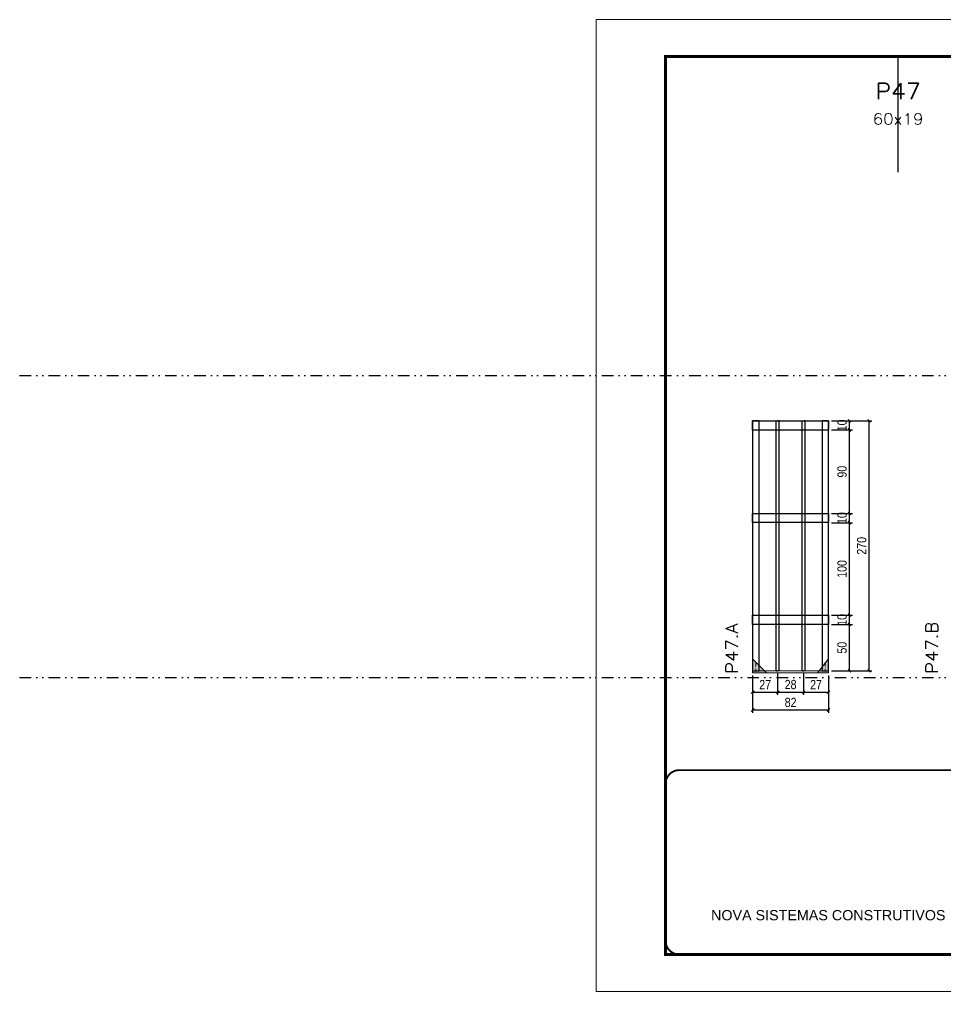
# Model space of a CAD drawing. Header units: millimetres. Extents: x 13777 to 27878, y -21631 to 6985.
# Drawn here: x 13777 to 14776, y -13591 to -12541 of the extents above; entities that cross this region are included whole.
import ezdxf
from ezdxf.enums import TextEntityAlignment as Align

# ---------------------------------------------------------------- set-up
doc = ezdxf.new("R2010")
doc.units = ezdxf.units.MM
for name, pattern in [('CONTINUO', [0]), ('DASHED', [0.75, 0.5, -0.25]), ('DIVIDE2', [0.625, 0.25, -0.125, 0, -0.125, 0, -0.125]), ('HIDDEN', [0.375, 0.25, -0.125])]:
    doc.linetypes.add(name, pattern=pattern)
for name, color, linetype in [('COTA', 241, 'Continuous'), ('Nível', 160, 'Continuous'), ('SARR_2.2x10', 60, 'Continuous'), ('SARR_3.5x7', 81, 'Continuous'), ('SARR_7x7', 40, 'Continuous'), ('Texto de Titulo', 7, 'Continuous'), ('Texto Qtd Sarr', 242, 'Continuous')]:
    doc.layers.add(name, color=color, linetype=linetype)
for name, color, linetype, lineweight in [('Folhas', 255, 'Continuous', 9), ('Madeira', 126, 'Continuous', 18), ('Sarr 2.2x7', 40, 'Continuous', 9), ('SARRAFO DE PRESSAO', 251, 'DASHED', 9), ('Texto Seção', 7, 'Continuous', 15)]:
    doc.layers.add(name, color=color, linetype=linetype, lineweight=lineweight)
doc.styles.add('ARIAL', font='arial.ttf')
doc.styles.add('COTA TECNICA', font='techl___.ttf', dxfattribs={"height": 10})
doc.styles.add('REGUA-120', font='ROMANS.shx', dxfattribs={"height": 15})
doc.styles.add('ROMANS', font='romans.shx')
doc.styles.add('Tecnologia', font='')
doc.styles.get('Tecnologia').set_extended_font_data('Forgotten Futurist')
doc.dimstyles.new('PAINEL', dxfattribs={"dimtxt": 10, "dimasz": 3, "dimexe": 3, "dimexo": 3, "dimgap": 3, "dimtad": 1, "dimdec": 1, "dimzin": 12, "dimdsep": 46, "dimtxsty": 'COTA TECNICA', "dimblk1": 'OBLIQUE', "dimblk2": 'OBLIQUE', "dimsah": 1, "dimcen": 0.9, "dimclrd": 4, "dimclre": 4, "dimclrt": 240, "dimadec": 1, "dimazin": 3, "dimtfac": 1, "dimtdec": 1, "dimtmove": 0, "dimatfit": 3, "dimfxl": 1, "dimtolj": 1, "dimtzin": 12, "dimarcsym": 0})

# ---------------------------------------------------------------- blocks, each defined once
blk = doc.blocks.new('9999999999')
at = {"color": 30, "linetype": 'CONTINUO'}
for p, q in [((98564.6, 34230.2), (98564.6, 34429.4)), ((98564.6, 34379.6), (99584, 34379.6)), ((98564.6, 34329.8), (99488, 34329.8)), ((99584, 34329.8), (99488, 34329.8)), ((99488, 34329.8), (99488, 34230.2)), ((98564.6, 34280), (99488, 34280))]:
    blk.add_line(p, q, dxfattribs=at)
at = {"color": 30, "linetype": 'CONTINUO', "const_width": 2}
blk.add_lwpolyline([(99584, 34230.2), (99584, 34414.4, 0.414214), (99569, 34429.4), (98229, 34429.4, 0.414214), (98214, 34414.4), (98214, 34245.2, 0.414214), (98229, 34230.2), (99584, 34230.2)], format="xyb", dxfattribs=at)
at = {"layer": 'Folhas'}
blk.add_lwpolyline([(98139, 34190.2), (99624, 34190.2), (99624, 35240.2), (98139, 35240.2)], close=True, dxfattribs=at)
at = {"layer": 'Folhas', "color": 30, "const_width": 3}
blk.add_lwpolyline([(98214, 34230.2), (99584, 34230.2), (99584, 35200.2), (98214, 35200.2)], close=True, dxfattribs=at)
at = {"color": 7, "linetype": 'Continuous', "ltscale": 5, "style": 'ARIAL'}
for s, height, p in [('SKR', 15.48, (98837.7, 34393.1)), ('LEAF LOEFGREN', 15.483, (98837.7, 34343.3)), ('4° SUBSOLO', 15.48, (98837.7, 34293.5)), ('NOVA SISTEMAS CONSTRUTIVOS', 11.059, (98263.2, 34267.2)), ('PILARES', 15.48, (98837.7, 34243.7))]:
    blk.add_text(s, height=height, dxfattribs=at).set_placement(p)
at = {"layer": 'Folhas', "color": 7, "style": 'Tecnologia', "width": 1.5}
for s, p in [('CLIENTE:', (98573.7, 34397.2)), ('OBRA:', (98573.7, 34347.3)), ('PAVIMENTO:', (98573.7, 34297.5)), ('PROJETO:', (98573.7, 34247.7))]:
    blk.add_text(s, height=14, dxfattribs=at).set_placement(p)
blk = doc.blocks.new('titulo1')
at = {"layer": 'Defpoints', "color": 252, "linetype": 'HIDDEN', "ltscale": 2}
blk.add_line((0, 0), (0, 125), dxfattribs=at)
at = {"layer": 'Defpoints', "style": 'ROMANS', "oblique": 15}
blk.add_attdef('FOLHA', text='', height=10, dxfattribs=at).set_placement((0, 15.6), align=Align.MIDDLE_CENTER)
at = {"layer": 'Texto Qtd Sarr', "color": 3, "style": 'ROMANS', "oblique": 15}
for tag, height, p in [('TITULO', 17, (0, 71.4)), ('SEÇÃO', 12, (0, 41.5))]:
    blk.add_attdef(tag, text='', height=height, dxfattribs=at).set_placement(p, align=Align.MIDDLE_CENTER)
blk = doc.blocks.new('_Oblique')
at = {"color": 0, "linetype": 'ByBlock', "lineweight": -2}
blk.add_line((-0.5, -0.5), (0.5, 0.5), dxfattribs=at)
blk = doc.blocks.new('*D3089')
at = {"layer": 'COTA', "color": 4, "lineweight": -2, "transparency": 16777216}
for p, q in [((14569.1, -13249.8), (14569.1, -13270.6)), ((14596.1, -13247.6), (14596.1, -13270.6)), ((14569.1, -13267.6), (14596.1, -13267.6))]:
    blk.add_line(p, q, dxfattribs=at)
at = {"layer": 'Defpoints', "color": 0, "transparency": 16777216}
for p in [(14569.1, -13246.8), (14596.1, -13244.6), (14596.1, -13267.6)]:
    blk.add_point(p, dxfattribs=at)
at = {"layer": 'COTA', "color": 4, "lineweight": -2, "transparency": 16777216, "xscale": 3, "yscale": 3, "zscale": 3, "rotation": 180}
blk.add_blockref('_Oblique', (14569.1, -13267.6), dxfattribs=at)
at = {"layer": 'COTA', "color": 4, "lineweight": -2, "transparency": 16777216, "xscale": 3, "yscale": 3, "zscale": 3}
blk.add_blockref('_Oblique', (14596.1, -13267.6), dxfattribs=at)
at = {"layer": 'COTA', "color": 240, "transparency": 16777216, "insert": (14582.6, -13259.5), "char_height": 10, "attachment_point": 5, "style": 'COTA TECNICA'}
blk.add_mtext('\\A1;27', dxfattribs=at)
blk = doc.blocks.new('*D3090')
at = {"layer": 'COTA', "color": 4, "lineweight": -2, "transparency": 16777216}
for p, q in [((14596.1, -13247.6), (14596.1, -13270.6)), ((14624.1, -13247.6), (14624.1, -13270.6)), ((14596.1, -13267.6), (14624.1, -13267.6))]:
    blk.add_line(p, q, dxfattribs=at)
at = {"layer": 'Defpoints', "color": 0, "transparency": 16777216}
for p in [(14596.1, -13244.6), (14624.1, -13244.6), (14624.1, -13267.6)]:
    blk.add_point(p, dxfattribs=at)
at = {"layer": 'COTA', "color": 4, "lineweight": -2, "transparency": 16777216, "xscale": 3, "yscale": 3, "zscale": 3, "rotation": 180}
blk.add_blockref('_Oblique', (14596.1, -13267.6), dxfattribs=at)
at = {"layer": 'COTA', "color": 4, "lineweight": -2, "transparency": 16777216, "xscale": 3, "yscale": 3, "zscale": 3}
blk.add_blockref('_Oblique', (14624.1, -13267.6), dxfattribs=at)
at = {"layer": 'COTA', "color": 240, "transparency": 16777216, "insert": (14610.1, -13259.5), "char_height": 10, "attachment_point": 5, "style": 'COTA TECNICA'}
blk.add_mtext('\\A1;28', dxfattribs=at)
blk = doc.blocks.new('*D3091')
at = {"layer": 'COTA', "color": 4, "lineweight": -2, "transparency": 16777216}
for p, q in [((14624.1, -13247.6), (14624.1, -13270.6)), ((14651.1, -13249.8), (14651.1, -13270.6)), ((14624.1, -13267.6), (14651.1, -13267.6))]:
    blk.add_line(p, q, dxfattribs=at)
at = {"layer": 'Defpoints', "color": 0, "transparency": 16777216}
for p in [(14624.1, -13244.6), (14651.1, -13246.8), (14651.1, -13267.6)]:
    blk.add_point(p, dxfattribs=at)
at = {"layer": 'COTA', "color": 4, "lineweight": -2, "transparency": 16777216, "xscale": 3, "yscale": 3, "zscale": 3, "rotation": 180}
blk.add_blockref('_Oblique', (14624.1, -13267.6), dxfattribs=at)
at = {"layer": 'COTA', "color": 4, "lineweight": -2, "transparency": 16777216, "xscale": 3, "yscale": 3, "zscale": 3}
blk.add_blockref('_Oblique', (14651.1, -13267.6), dxfattribs=at)
at = {"layer": 'COTA', "color": 240, "transparency": 16777216, "insert": (14637.6, -13259.5), "char_height": 10, "attachment_point": 5, "style": 'COTA TECNICA'}
blk.add_mtext('\\A1;27', dxfattribs=at)
blk = doc.blocks.new('*D3081')
at = {"layer": 'COTA', "color": 4, "lineweight": -2, "transparency": 16777216}
for p, q in [((14569.1, -13249.8), (14569.1, -13289.9)), ((14651.1, -13249.8), (14651.1, -13289.9)), ((14569.1, -13286.9), (14651.1, -13286.9))]:
    blk.add_line(p, q, dxfattribs=at)
at = {"layer": 'Defpoints', "color": 0, "transparency": 16777216}
for p in [(14569.1, -13246.8), (14651.1, -13246.8), (14651.1, -13286.9)]:
    blk.add_point(p, dxfattribs=at)
at = {"layer": 'COTA', "color": 4, "lineweight": -2, "transparency": 16777216, "xscale": 3, "yscale": 3, "zscale": 3, "rotation": 180}
blk.add_blockref('_Oblique', (14569.1, -13286.9), dxfattribs=at)
at = {"layer": 'COTA', "color": 4, "lineweight": -2, "transparency": 16777216, "xscale": 3, "yscale": 3, "zscale": 3}
blk.add_blockref('_Oblique', (14651.1, -13286.9), dxfattribs=at)
at = {"layer": 'COTA', "color": 240, "transparency": 16777216, "insert": (14610.1, -13278.8), "char_height": 10, "attachment_point": 5, "style": 'COTA TECNICA'}
blk.add_mtext('\\A1;82', dxfattribs=at)
blk = doc.blocks.new('*D3082')
at = {"layer": 'COTA', "color": 4, "lineweight": -2, "transparency": 16777216}
for p, q in [((14654.1, -13194.6), (14676.8, -13194.6)), ((14673.8, -13244.6), (14673.8, -13194.6)), ((14654.1, -13244.6), (14676.8, -13244.6))]:
    blk.add_line(p, q, dxfattribs=at)
at = {"layer": 'Defpoints', "color": 0, "transparency": 16777216}
for p in [(14651.1, -13194.6), (14673.8, -13194.6), (14651.1, -13244.6)]:
    blk.add_point(p, dxfattribs=at)
at = {"layer": 'COTA', "color": 4, "lineweight": -2, "transparency": 16777216, "xscale": 3, "yscale": 3, "zscale": 3}
for p, rotation in [((14673.8, -13194.6), 90), ((14673.8, -13244.6), 270)]:
    blk.add_blockref('_Oblique', p, dxfattribs=dict(at, rotation=rotation))
at = {"layer": 'COTA', "color": 240, "transparency": 16777216, "insert": (14665.7, -13219.6), "char_height": 10, "attachment_point": 5, "rotation": 90, "style": 'COTA TECNICA'}
blk.add_mtext('\\A1;50', dxfattribs=at)
blk = doc.blocks.new('*D3083')
at = {"layer": 'COTA', "color": 4, "lineweight": -2, "transparency": 16777216}
for p, q in [((14654.1, -13184.6), (14676.8, -13184.6)), ((14673.8, -13194.6), (14673.8, -13184.6)), ((14654.1, -13194.6), (14676.8, -13194.6))]:
    blk.add_line(p, q, dxfattribs=at)
at = {"layer": 'Defpoints', "color": 0, "transparency": 16777216}
for p in [(14651.1, -13184.6), (14673.8, -13184.6), (14651.1, -13194.6)]:
    blk.add_point(p, dxfattribs=at)
at = {"layer": 'COTA', "color": 4, "lineweight": -2, "transparency": 16777216, "xscale": 3, "yscale": 3, "zscale": 3}
for p, rotation in [((14673.8, -13184.6), 90), ((14673.8, -13194.6), 270)]:
    blk.add_blockref('_Oblique', p, dxfattribs=dict(at, rotation=rotation))
at = {"layer": 'COTA', "color": 240, "transparency": 16777216, "insert": (14665.7, -13189.6), "char_height": 10, "attachment_point": 5, "rotation": 90, "style": 'COTA TECNICA'}
blk.add_mtext('\\A1;10', dxfattribs=at)
blk = doc.blocks.new('*D3084')
at = {"layer": 'COTA', "color": 4, "lineweight": -2, "transparency": 16777216}
for p, q in [((14654.1, -13084.6), (14676.8, -13084.6)), ((14673.8, -13184.6), (14673.8, -13084.6)), ((14654.1, -13184.6), (14676.8, -13184.6))]:
    blk.add_line(p, q, dxfattribs=at)
at = {"layer": 'Defpoints', "color": 0, "transparency": 16777216}
for p in [(14651.1, -13084.6), (14673.8, -13084.6), (14651.1, -13184.6)]:
    blk.add_point(p, dxfattribs=at)
at = {"layer": 'COTA', "color": 4, "lineweight": -2, "transparency": 16777216, "xscale": 3, "yscale": 3, "zscale": 3}
for p, rotation in [((14673.8, -13084.6), 90), ((14673.8, -13184.6), 270)]:
    blk.add_blockref('_Oblique', p, dxfattribs=dict(at, rotation=rotation))
at = {"layer": 'COTA', "color": 240, "transparency": 16777216, "insert": (14665.7, -13134.6), "char_height": 10, "attachment_point": 5, "rotation": 90, "style": 'COTA TECNICA'}
blk.add_mtext('\\A1;100', dxfattribs=at)
blk = doc.blocks.new('*D3085')
at = {"layer": 'COTA', "color": 4, "lineweight": -2, "transparency": 16777216}
for p, q in [((14654.1, -13074.6), (14676.8, -13074.6)), ((14673.8, -13084.6), (14673.8, -13074.6)), ((14654.1, -13084.6), (14676.8, -13084.6))]:
    blk.add_line(p, q, dxfattribs=at)
at = {"layer": 'Defpoints', "color": 0, "transparency": 16777216}
for p in [(14651.1, -13074.6), (14673.8, -13074.6), (14651.1, -13084.6)]:
    blk.add_point(p, dxfattribs=at)
at = {"layer": 'COTA', "color": 4, "lineweight": -2, "transparency": 16777216, "xscale": 3, "yscale": 3, "zscale": 3}
for p, rotation in [((14673.8, -13074.6), 90), ((14673.8, -13084.6), 270)]:
    blk.add_blockref('_Oblique', p, dxfattribs=dict(at, rotation=rotation))
at = {"layer": 'COTA', "color": 240, "transparency": 16777216, "insert": (14665.7, -13079.6), "char_height": 10, "attachment_point": 5, "rotation": 90, "style": 'COTA TECNICA'}
blk.add_mtext('\\A1;10', dxfattribs=at)
blk = doc.blocks.new('*D3086')
at = {"layer": 'COTA', "color": 4, "lineweight": -2, "transparency": 16777216}
for p, q in [((14654.1, -12984.5), (14676.8, -12984.5)), ((14673.8, -13074.6), (14673.8, -12984.5)), ((14654.1, -13074.6), (14676.8, -13074.6))]:
    blk.add_line(p, q, dxfattribs=at)
at = {"layer": 'Defpoints', "color": 0, "transparency": 16777216}
for p in [(14651.1, -12984.5), (14673.8, -12984.5), (14651.1, -13074.6)]:
    blk.add_point(p, dxfattribs=at)
at = {"layer": 'COTA', "color": 4, "lineweight": -2, "transparency": 16777216, "xscale": 3, "yscale": 3, "zscale": 3}
for p, rotation in [((14673.8, -12984.5), 90), ((14673.8, -13074.6), 270)]:
    blk.add_blockref('_Oblique', p, dxfattribs=dict(at, rotation=rotation))
at = {"layer": 'COTA', "color": 240, "transparency": 16777216, "insert": (14665.7, -13029.5), "char_height": 10, "attachment_point": 5, "rotation": 90, "style": 'COTA TECNICA'}
blk.add_mtext('\\A1;90', dxfattribs=at)
blk = doc.blocks.new('*D3087')
at = {"layer": 'COTA', "color": 4, "lineweight": -2, "transparency": 16777216}
for p, q in [((14654.1, -12974.6), (14698, -12974.6)), ((14695, -13244.6), (14695, -12974.6)), ((14654.1, -13244.6), (14698, -13244.6))]:
    blk.add_line(p, q, dxfattribs=at)
at = {"layer": 'Defpoints', "color": 0, "transparency": 16777216}
for p in [(14651.1, -12974.6), (14695, -12974.6), (14651.1, -13244.6)]:
    blk.add_point(p, dxfattribs=at)
at = {"layer": 'COTA', "color": 4, "lineweight": -2, "transparency": 16777216, "xscale": 3, "yscale": 3, "zscale": 3}
for p, rotation in [((14695, -12974.6), 90), ((14695, -13244.6), 270)]:
    blk.add_blockref('_Oblique', p, dxfattribs=dict(at, rotation=rotation))
at = {"layer": 'COTA', "color": 240, "transparency": 16777216, "insert": (14686.9, -13109.6), "char_height": 10, "attachment_point": 5, "rotation": 90, "style": 'COTA TECNICA'}
blk.add_mtext('\\A1;270', dxfattribs=at)
blk = doc.blocks.new('*D3088')
at = {"layer": 'COTA', "color": 4, "lineweight": -2, "transparency": 16777216}
for p, q in [((14654.1, -12974.5), (14676.8, -12974.5)), ((14673.8, -12984.5), (14673.8, -12974.5)), ((14654.1, -12984.5), (14676.8, -12984.5))]:
    blk.add_line(p, q, dxfattribs=at)
at = {"layer": 'Defpoints', "color": 0, "transparency": 16777216}
for p in [(14651.1, -12974.5), (14673.8, -12974.5), (14651.1, -12984.5)]:
    blk.add_point(p, dxfattribs=at)
at = {"layer": 'COTA', "color": 4, "lineweight": -2, "transparency": 16777216, "xscale": 3, "yscale": 3, "zscale": 3}
for p, rotation in [((14673.8, -12974.5), 90), ((14673.8, -12984.5), 270)]:
    blk.add_blockref('_Oblique', p, dxfattribs=dict(at, rotation=rotation))
at = {"layer": 'COTA', "color": 240, "transparency": 16777216, "insert": (14665.7, -12979.5), "char_height": 10, "attachment_point": 5, "rotation": 90, "style": 'COTA TECNICA'}
blk.add_mtext('\\A1;10', dxfattribs=at)

msp = doc.modelspace()

# ---------------------------------------------------------------- hatches: boundary and pattern name
at = {"layer": 'Madeira'}
h = msp.add_hatch(color=252, dxfattribs=at)
h.dxf.hatch_style = 2
h.paths.add_polyline_path([(14569.09, -13231.77), (14569.09, -13246.77), (14584.09, -13246.77)])
h = msp.add_hatch(color=252, dxfattribs=at)
h.dxf.hatch_style = 2
h.paths.add_polyline_path([(14651.09, -13231.77), (14651.09, -13246.77), (14639.09, -13246.77)])

# ---------------------------------------------------------------- linework, layer by layer
at = {"layer": 'Madeira', "color": 250, "linetype": 'HIDDEN'}
for p, q in [((14572.59, -13235.27), (14572.59, -13244.57)), ((14647.59, -13235.27), (14647.59, -13244.57)), ((14578.93, -13244.57), (14569.09, -13244.57)), ((14578.93, -13244.57), (14569.09, -13244.57)), ((14641.26, -13244.57), (14651.09, -13244.57)), ((14641.26, -13244.57), (14651.09, -13244.57))]:
    msp.add_line(p, q, dxfattribs=at)
at = {"layer": 'Madeira', "color": 1, "linetype": 'HIDDEN'}
for p, q in [((14572.59, -13235.27), (14572.59, -13244.57)), ((14576.09, -13238.77), (14576.09, -13244.57)), ((14647.59, -13235.27), (14647.59, -13244.57)), ((14584.89, -13244.57), (14569.09, -13244.57)), ((14627.29, -13244.57), (14651.09, -13244.57))]:
    msp.add_line(p, q, dxfattribs=at)
at = {"layer": 'Madeira', "color": 250}
msp.add_line((14569.09, -13244.57), (14569.09, -13246.77), dxfattribs=at)
msp.add_line((14569.09, -13244.57), (14569.09, -13246.77), dxfattribs=at)
msp.add_line((14569.09, -13244.57), (14569.09, -13246.77), dxfattribs=at)
at = {"layer": 'Madeira', "color": 0}
for points in [[(14569.09, -13231.77), (14569.09, -13246.77), (14584.09, -13246.77), (14569.09, -13231.77)], [(14651.09, -13231.77), (14651.09, -13246.77), (14639.09, -13246.77), (14651.09, -13231.77)]]:
    msp.add_lwpolyline(points, dxfattribs=at)
at = {"layer": 'Nível', "color": 4, "linetype": 'DIVIDE2', "ltscale": 50}
for p, q in [((13777.11, -12925.77), (21531.15, -12925.77)), ((13777.11, -13251.77), (21531.15, -13251.77))]:
    msp.add_line(p, q, dxfattribs=at)
at = {"layer": 'Sarr 2.2x7'}
for p, q in [((14569.09, -13244.57), (14569.09, -13246.77)), ((14651.09, -13246.77), (14651.09, -13244.57))]:
    msp.add_line(p, q, dxfattribs=at)
msp.add_lwpolyline([(14651.09, -13244.57), (14569.09, -13244.57), (14569.09, -13246.77), (14651.09, -13246.77)], close=True, dxfattribs=at)
at = {"layer": 'SARR_2.2x10'}
for points in [[(14569.09, -12974.53), (14651.09, -12974.53), (14651.09, -12984.53), (14569.09, -12984.53)], [(14569.09, -13074.57), (14651.09, -13074.57), (14651.09, -13084.57), (14569.09, -13084.57)], [(14569.09, -13184.57), (14651.09, -13184.57), (14651.09, -13194.57), (14569.09, -13194.57)]]:
    msp.add_lwpolyline(points, close=True, dxfattribs=at)
at = {"layer": 'SARR_3.5x7'}
for p, q in [((14594.34, -13244.57), (14594.34, -12974.53)), ((14594.34, -12974.53), (14596.09, -12974.53)), ((14597.84, -12974.53), (14596.09, -12974.53)), ((14597.84, -13244.57), (14597.84, -12974.53)), ((14622.47, -13244.57), (14622.47, -12974.53)), ((14622.47, -12974.53), (14624.22, -12974.53)), ((14625.97, -12974.53), (14624.22, -12974.53)), ((14625.97, -13244.57), (14625.97, -12974.53)), ((14594.34, -13244.57), (14596.09, -13244.57)), ((14597.84, -13244.57), (14596.09, -13244.57)), ((14622.47, -13244.57), (14624.22, -13244.57)), ((14625.97, -13244.57), (14624.22, -13244.57))]:
    msp.add_line(p, q, dxfattribs=at)
at = {"layer": 'SARR_7x7'}
for points in [[(14569.09, -13244.57), (14576.09, -13244.57), (14576.09, -12974.53), (14569.09, -12974.53)], [(14644.09, -13244.57), (14651.09, -13244.57), (14651.09, -12974.53), (14644.09, -12974.53)]]:
    msp.add_lwpolyline(points, close=True, dxfattribs=at)

# ---------------------------------------------------------------- block references
at = {"layer": 'SARRAFO DE PRESSAO', "color": 6, "linetype": 'ByBlock'}
msp.add_blockref('9999999999', (-83739.01, -47781.25), dxfattribs=at)
at = {"layer": 'Texto Seção'}
ref = msp.add_blockref('titulo1', (14726.21, -12706.05), dxfattribs=at)
ref.add_attrib('TITULO', 'P47', dxfattribs={"layer": 'Texto de Titulo', "color": 7, "height": 17, "style": 'ROMANS', "width": 1.1}).set_placement((14726.21, -12618.55), align=Align.MIDDLE_CENTER)
ref.add_attrib('SEÇÃO', '60x19', dxfattribs={"layer": 'Texto de Titulo', "color": 7, "height": 12, "style": 'ROMANS', "width": 1.1}).set_placement((14726.21, -12648.55), align=Align.MIDDLE_CENTER)

# ---------------------------------------------------------------- texts
at = {"layer": 'Texto Seção', "style": 'REGUA-120', "width": 1.1}
for s, p in [('P47.A', (14553.09, -13247.88)), ('P47.B', (14769.13, -13247.88))]:
    msp.add_text(s, height=13, rotation=90, dxfattribs=at).set_placement(p)

# ---------------------------------------------------------------- dimensions: what is measured, and where the dimension line sits
at = {"layer": 'COTA'}
for base, p1, p2, picture, middle in [((14673.79, -12974.53), (14651.09, -12984.53), (14651.09, -12974.53), '*D3088', (14673.79, -12979.53)), ((14695.01, -12974.57), (14651.09, -13244.6), (14651.09, -12974.57), '*D3087', (14695.01, -13109.59)), ((14673.79, -13074.57), (14651.09, -13084.57), (14651.09, -13074.57), '*D3085', (14673.79, -13079.57)), ((14673.79, -13184.57), (14651.09, -13194.57), (14651.09, -13184.57), '*D3083', (14673.79, -13189.57))]:
    dim = msp.add_linear_dim(base=base, p1=p1, p2=p2, angle=90, dimstyle='PAINEL', override={"dimtmove": 1}, dxfattribs=at)
    dim.commit()
    dim.dimension.update_dxf_attribs({"geometry": picture, "text_midpoint": middle, "dimtype": 160})
for base, p1, p2, picture, middle in [((14673.79, -12984.53), (14651.09, -13074.57), (14651.09, -12984.53), '*D3086', (14665.66, -13029.55)), ((14673.79, -13084.57), (14651.09, -13184.57), (14651.09, -13084.57), '*D3084', (14665.69, -13134.57)), ((14673.79, -13194.57), (14651.09, -13244.57), (14651.09, -13194.57), '*D3082', (14665.68, -13219.57))]:
    dim = msp.add_linear_dim(base=base, p1=p1, p2=p2, angle=90, dimstyle='PAINEL', override={"dimtmove": 1}, dxfattribs=at)
    dim.commit()
    dim.dimension.update_dxf_attribs({"geometry": picture, "text_midpoint": middle})
for base, p1, p2, picture, middle in [((14596.09, -13267.59), (14569.09, -13246.77), (14596.09, -13244.57), '*D3089', (14582.59, -13259.52)), ((14651.09, -13286.94), (14569.09, -13246.77), (14651.09, -13246.77), '*D3081', (14610.09, -13278.85)), ((14624.09, -13267.59), (14596.09, -13244.57), (14624.09, -13244.57), '*D3090', (14610.09, -13259.49)), ((14651.09, -13267.59), (14624.09, -13244.57), (14651.09, -13246.77), '*D3091', (14637.59, -13259.52))]:
    dim = msp.add_linear_dim(base=base, p1=p1, p2=p2, dimstyle='PAINEL', override={"dimtmove": 1}, dxfattribs=at)
    dim.commit()
    dim.dimension.update_dxf_attribs({"geometry": picture, "text_midpoint": middle})

doc.saveas('drawing.dxf')
